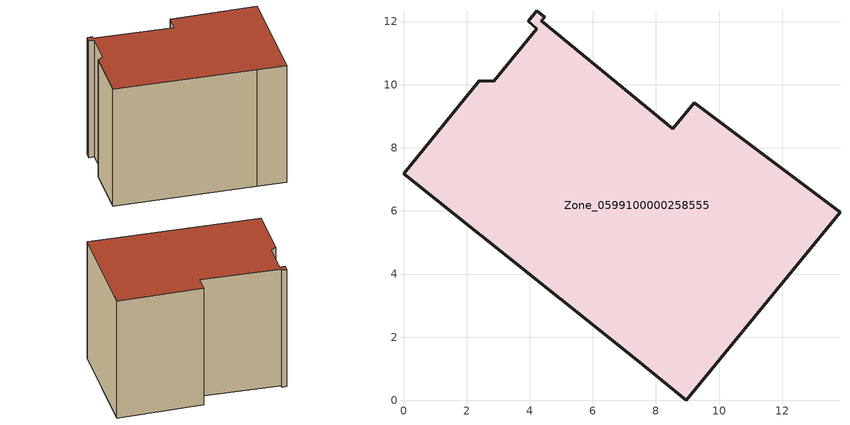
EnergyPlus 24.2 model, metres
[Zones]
Zone_0599100000258555
 floor ground (C_G): 4.47,12.14 4.37,12.02 8.53,8.61 9.21,9.43 13.83,5.96 8.96,0 7.41,1.26 0,7.18 2.4,10.12 2.86,10.1 4.23,11.77 3.95,12.01 4.22,12.34 z0
 wall outside (C_F): 8.96,0 13.83,5.96 9.21,9.43 8.53,8.61 4.37,12.02 4.47,12.14 4.22,12.34 3.95,12.01 4.23,11.77 2.86,10.1 2.4,10.12 0,7.18 7.41,1.26 8.96,0 z0:8.66
 roof outside (C_R): 4.37,12.02 4.47,12.14 4.22,12.34 3.95,12.01 4.23,11.77 2.86,10.1 2.4,10.12 0,7.18 7.41,1.26 8.96,0 13.83,5.96 9.21,9.43 8.53,8.61 z8.66
[BUILDING]
Pand.0599100000258555: North Axis=0; Terrain=City; Loads Convergence Tolerance Value=0.04; Temperature Convergence Tolerance Value=0.4; Solar Distribution=FullExterior; Maximum Number of Warmup Days=25; Minimum Number of Warmup Days=1
[Site:Location]
Rotterdam.The.Hague.AP_ZH_NLD Design_Conditions: Latitude=51.96; Longitude=4.45; Time Zone=1; Elevation=-4.5
[SITE:GROUNDTEMPERATURE:BUILDINGSURFACE]
18, 18, 18, 18, 18, 18, 18, 18, 18, 18, 18, 18
[MATERIAL] Thermal Absorptance=0.9; Solar Absorptance=0.7; Visible Absorptance=0.7
Name | Roughness | Thickness | Conductivity | Density | Specific Heat
G.TC.1946-1964 | MediumSmooth | 0.15 | 1 | 540 | 1210
F.TC.1946-1964 | Rough | 0.3 | 0.857143 | 1920 | 840
R.TC.1946-1964 | MediumRough | 0.2 | 0.235294 | 1500 | 1000
[CONSTRUCTION]
C_G: G.TC.1946-1964
C_F: F.TC.1946-1964
C_R: R.TC.1946-1964
[ZONE]
Zone_0599100000258555: Type=1; Multiplier=1; Ceiling Height=Autocalculate; Volume=Autocalculate; Floor Area=autocalculate; Part of Total Floor Area=Yes
[ZONEINFILTRATION:DESIGNFLOWRATE]
Infil_Zone_0599100000258555: Zone or ZoneList or Space or SpaceList=Zone_0599100000258555; Schedule=AlwaysOn; Design Flow Rate Calculation Method=Flow/Area; Flow Rate per Floor Area=0.003; Constant Term Coefficient=1; Temperature Term Coefficient=0; Velocity Term Coefficient=0; Velocity Squared Term Coefficient=0
[HVACTEMPLATE:ZONE:IDEALLOADSAIRSYSTEM]
Zone_0599100000258555: Maximum Heating Supply Air Temperature=50; Minimum Cooling Supply Air Temperature=13; Maximum Heating Supply Air Humidity Ratio=0.0156; Minimum Cooling Supply Air Humidity Ratio=0.0077; Heating Limit=NoLimit; Cooling Limit=NoLimit; Dehumidification Control Type=ConstantSensibleHeatRatio; Cooling Sensible Heat Ratio=0.7; Dehumidification Setpoint=60; Humidification Control Type=None; Humidification Setpoint=30; Outdoor Air Method=None; Outdoor Air Flow Rate per Person=0.00944; Outdoor Air Flow Rate per Zone Floor Area=0; Outdoor Air Flow Rate per Zone=0; Demand Controlled Ventilation Type=None; Outdoor Air Economizer Type=NoEconomizer; Heat Recovery Type=None; Sensible Heat Recovery Effectiveness=0.7; Latent Heat Recovery Effectiveness=0.65
[ZONECONTROL:THERMOSTAT]
ThermostatControl_Zone_0599100000258555: Zone or ZoneList=Zone_0599100000258555; Control Type Schedule=DualSetpointControlType; Control 1=Thermostat_Zone_0599100000258555; Temperature Difference Between Cutout And Setpoint=0
[THERMOSTATSETPOINT:DUALSETPOINT]
Thermostat_Zone_0599100000258555: Heating Setpoint Temperature Schedule=HeatingSetpoint_Zone_0599100000258555; Cooling Setpoint Temperature Schedule=CoolingSetpoint_Zone_0599100000258555
[SCHEDULE:COMPACT]
HeatingSetpoint_Zone_0599100000258555: Through: 12/31, For: AllDays, Until: 24:00, 21
CoolingSetpoint_Zone_0599100000258555: Through: 12/31, For: AllDays, Until: 24:00, 24
DualSetpointControlType: Through: 12/31, For: AllDays, Until: 24:00, 4
AlwaysOn: Through: 12/31, For: AllDays, Until: 24:00, 1
